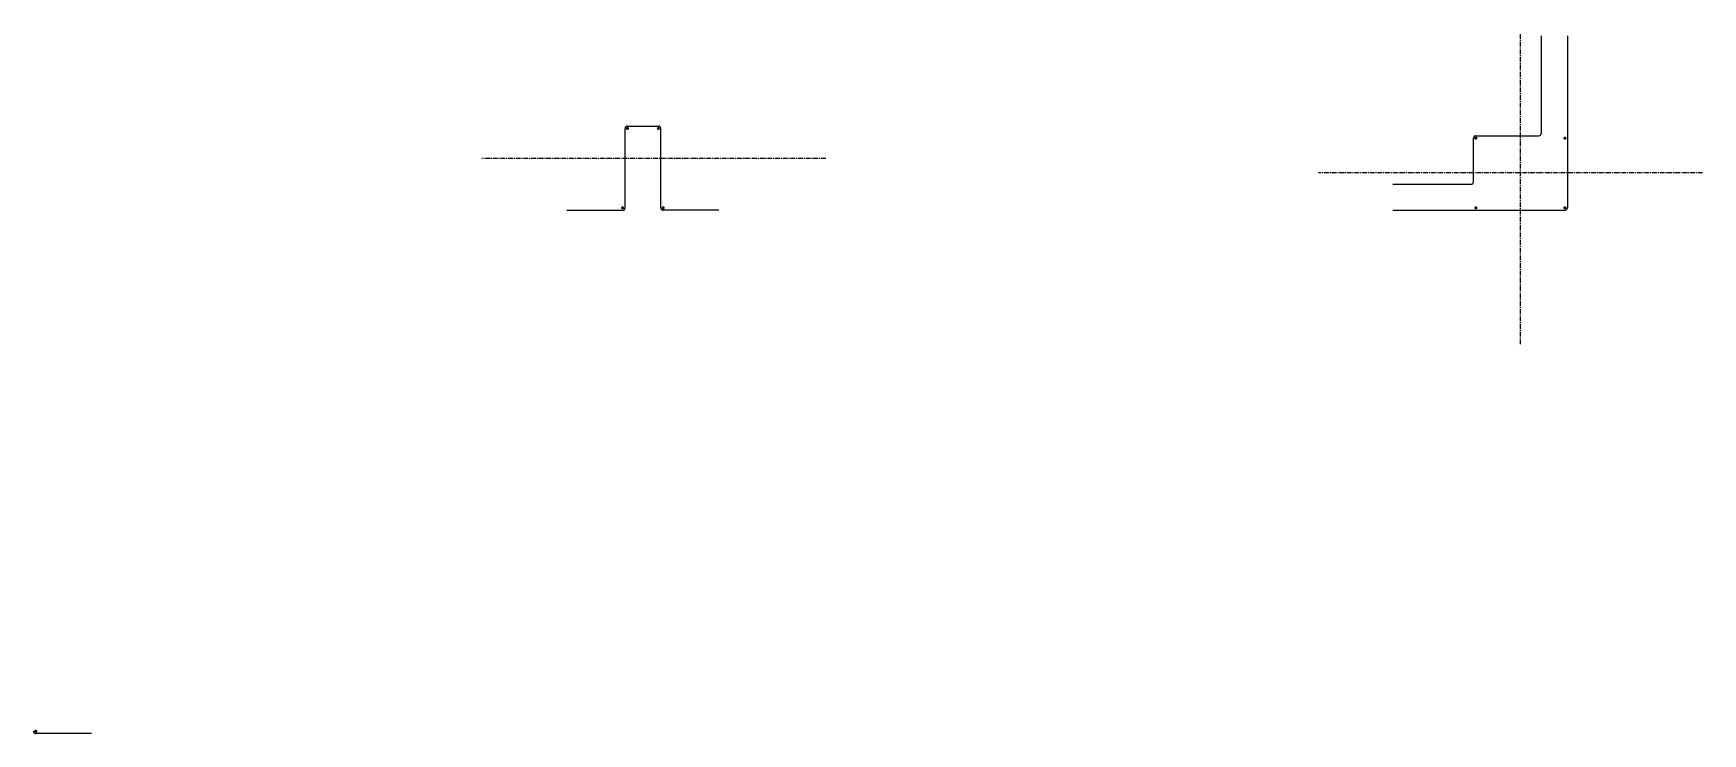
# Model space of a CAD drawing. Header units: millimetres. Extents: x -1323 to 60408, y -30584 to 1459.
# Drawn here: x 16970 to 25722, y -29832 to -26162 of the extents above; entities that cross this region are included whole.
import ezdxf

# ---------------------------------------------------------------- set-up
doc = ezdxf.new("R2010")
doc.units = ezdxf.units.MM
doc.linetypes.add('CENTER', pattern=[2, 1.25, -0.25, 0.25, -0.25])
doc.layers.add('Foundation_Details_CL', color=150, linetype='CENTER')
doc.layers.add('Foundation_Details_Reinf', color=131, linetype='Continuous')

msp = doc.modelspace()

# ---------------------------------------------------------------- linework, layer by layer
at = {"layer": 'Foundation_Details_CL', "ltscale": 20}
for p, q in [((24766.38115, -27790.8337), (24766.38115, -26161.99605)), ((21124.24376, -26817.53469), (19321.98642, -26817.53469)), ((25721.64376, -26893.73469), (23708.53363, -26893.73469))]:
    msp.add_line(p, q, dxfattribs=at)
at = {"layer": 'Foundation_Details_Reinf'}
for p, q in [((24875.91865, -26174.59719), (24875.91865, -26685.77219)), ((25012.44365, -26174.59719), (25012.44365, -27076.29719)), ((20072.14365, -27076.29719), (20072.14365, -26660.37219)), ((20084.84365, -26647.67219), (20246.76865, -26647.67219)), ((20259.46865, -27076.29719), (20259.46865, -26660.37219)), ((24520.31865, -26939.77219), (24520.31865, -26711.17219)), ((24533.01865, -26698.47219), (24863.21865, -26698.47219)), ((24098.04365, -26952.47219), (24507.61865, -26952.47219)), ((19767.34365, -27088.99719), (20059.44365, -27088.99719)), ((20564.26865, -27088.99719), (20272.16865, -27088.99719)), ((24098.04365, -27088.99719), (24999.74365, -27088.99719)), ((17274.96865, -29832.19719), (16982.86865, -29832.19719))]:
    msp.add_line(p, q, dxfattribs=at)
at = {"layer": 'Foundation_Details_Reinf', "const_width": 7.9375}
for points in [[(20080.8749, -26660.37219, -1), (20088.8124, -26660.37219, -1)], [(20250.7374, -26660.37219, 1), (20242.7999, -26660.37219, 1)], [(24529.0499, -26711.17219, -1), (24536.9874, -26711.17219, -1)], [(25003.7124, -26711.17219, 1), (24995.7749, -26711.17219, 1)], [(20063.4124, -27076.29719, -1), (20055.4749, -27076.29719, -1)], [(20268.1999, -27076.29719, 1), (20276.1374, -27076.29719, 1)], [(24529.0499, -27076.29719, 1), (24536.9874, -27076.29719, 1)], [(25003.7124, -27076.29719, -1), (24995.7749, -27076.29719, -1)], [(16982.86865, -29823.46594, -1), (16982.86865, -29815.52844, -1)]]:
    msp.add_lwpolyline(points, format="xyb", close=True, dxfattribs=at)
at = {"layer": 'Foundation_Details_Reinf'}
for centre, start, end in [((20084.84365, -26660.37219), 90, 180), ((20246.76865, -26660.37219), 0, 90), ((24863.21865, -26685.77219), 270, 360), ((24533.01865, -26711.17219), 90, 180), ((24507.61865, -26939.77219), 270, 360), ((20059.44365, -27076.29719), 270, 360), ((20272.16865, -27076.29719), 180, 270), ((24999.74365, -27076.29719), 270, 0), ((16982.86865, -29819.49719), 180, 270)]:
    msp.add_arc(centre, 12.7, start, end, dxfattribs=at)

doc.saveas('drawing.dxf')
